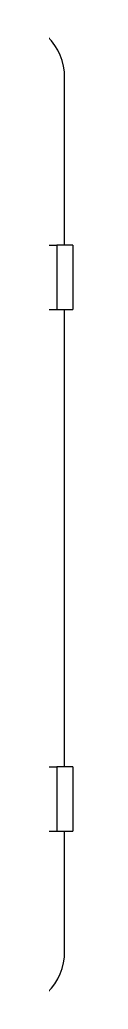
# Model space of a CAD drawing. Header units: millimetres. Extents: x -2653 to 6698, y -4403 to -42.
# Drawn here: x -398.7 to -394.4, y -960.7 to -725.2 of the extents above; entities that cross this region are included whole.
import ezdxf

# ---------------------------------------------------------------- set-up
doc = ezdxf.new("R2010")
doc.units = ezdxf.units.MM
doc.header["$MEASUREMENT"] = 0

# ---------------------------------------------------------------- blocks, each defined once
blk = doc.blocks.new('BX22012-1成')
at = {"color": 0, "lineweight": -3}
for p, q in [((1211.58, 244.16), (1211.58, 284)), ((1211.58, 120.03), (1211.58, 228.84)), ((1211.58, 76.1), (1211.58, 104.71))]:
    blk.add_line(p, q, dxfattribs=at)
at = {"color": 0, "lineweight": -3, "ltscale": 0.060811}
for p, q in [((1206.98, 244.16), (1209.74, 244.16)), ((1206.98, 228.84), (1209.74, 228.84)), ((1206.98, 120.03), (1209.74, 120.03)), ((1206.98, 104.71), (1209.74, 104.71))]:
    blk.add_line(p, q, dxfattribs=at)
at = {"color": 0, "lineweight": -3, "ltscale": 0.084459}
for p, q in [((1213.57, 244.16), (1209.74, 244.16)), ((1209.74, 228.84), (1213.57, 228.84)), ((1213.57, 120.03), (1209.74, 120.03)), ((1209.74, 104.71), (1213.57, 104.71))]:
    blk.add_line(p, q, dxfattribs=at)
at = {"color": 0, "lineweight": -3, "ltscale": 0.337839}
for p, q in [((1209.74, 244.16), (1209.74, 228.84)), ((1213.57, 244.16), (1213.57, 228.84))]:
    blk.add_line(p, q, dxfattribs=at)
at = {"color": 0, "lineweight": -3, "ltscale": 0.337837}
for p, q in [((1209.74, 120.03), (1209.74, 104.71)), ((1213.57, 120.03), (1213.57, 104.71))]:
    blk.add_line(p, q, dxfattribs=at)
at = {"color": 0, "lineweight": -3}
for centre, start, end in [((1197.79, 284), 0, 90), ((1197.79, 76.13), 270, 0)]:
    blk.add_arc(centre, 13.79, start, end, dxfattribs=at)

msp = doc.modelspace()

# ---------------------------------------------------------------- block references
msp.add_blockref('BX22012-1成', (-1607.93, -1023.02))

doc.saveas('drawing.dxf')
